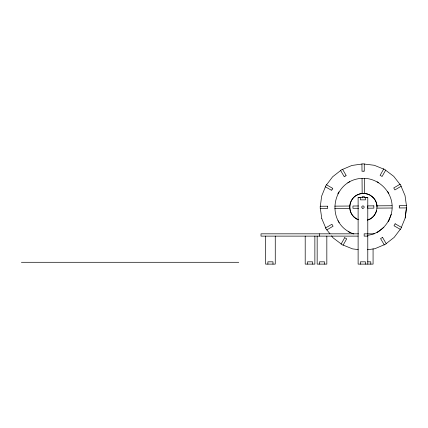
<?xml version="1.0" encoding="UTF-8"?>
<svg xmlns="http://www.w3.org/2000/svg" width="428" height="428" viewBox="0 0 428 428"><rect width="100%" height="100%" fill="white"/><g stroke="black" fill="none" stroke-linecap="round" stroke-linejoin="round"><path stroke-width="0.64" d="M320.353 206.253L321.61 196.211L325.414 186.827M370.322 218.874C377.887 214.637 379.278 203.311 372.997 197.345M367.326 235.336C381.311 234.004 392.262 220.736 392.176 206.874C392.144 191.476 378.593 178.107 363.195 178.31C331.566 178.615 323.825 223.678 353.844 233.982M405.193 217.954L406.445 207.912L405.198 217.954L401.389 227.338M388.415 221.287L391.24 214.326M337.815 193.873L338.949 191.883M388.137 221.784L388.988 220.292M326.532 184.843L332.647 176.769L340.629 170.547M400.271 229.322L394.156 237.396L386.174 243.618M356.481 195.291C348.916 199.528 347.531 210.854 353.806 216.819M377.972 231.89L383.895 227.279M347.846 182.852L349.82 181.691M325.585 227.964L331.909 224.251L333.064 226.219L326.741 229.932L325.574 227.964M376.977 232.468L378.957 231.313M342.593 169.392L351.923 165.449L361.949 164.052M356.476 195.291L359.766 193.9L363.308 193.408L366.844 193.847M367.577 220.029L370.327 218.874M384.21 244.773L374.88 248.716L367.358 249.759M334.771 206.146L349.874 206.039M358.493 205.975L352.95 206.018L352.966 208.302L358.509 208.259M376.913 205.841L392.016 205.729M334.787 208.431L349.89 208.324M376.929 208.126L392.032 208.013M367.786 264.113L367.786 197.576L365.507 197.576L365.507 199.86L360.403 199.86L360.403 197.576L358.118 197.576L358.118 264.113L373.072 264.113L373.072 248.786M358.118 197.576L367.786 197.576M358.461 233.827L261.016 233.827L261.016 236.122L358.118 236.122M374.334 233.827L364.164 233.827L364.164 236.122L367.786 236.122M367.599 261.829L370.787 261.829L370.787 264.113M21.4 262.294L238.765 262.294M364.223 164.036L374.281 165.283L383.659 169.092M358.183 249.583L352.522 248.877L343.144 245.073M366.839 193.847L370.156 195.189L373.002 197.345M358.306 219.644L356.647 218.976L353.801 216.819M377.105 181.782L378.598 182.628M348.199 231.537L350.195 232.666M385.639 170.221L393.723 176.32L399.939 184.308M341.164 243.944L333.08 237.845L331.529 235.844M326.864 229.857L329.977 233.849M387.629 191.53L388.795 193.499M338.008 220.666L339.174 222.635M401.09 186.276L405.038 195.601L406.434 205.627M321.765 218.564L325.713 227.889M320.369 208.538L321.77 218.564M364.33 178.455L364.447 193.552M364.479 197.859L364.469 196.629L362.184 196.645L362.195 197.875M362.045 178.471L362.163 193.568M365.507 264.113L365.507 261.829L360.403 261.829L360.403 264.113M326.832 236.122L326.832 264.113L317.159 264.113L317.159 236.122M324.547 264.113L324.547 261.829L319.443 261.829L319.443 264.113M319.443 233.827L319.443 236.122M314.869 236.122L314.869 264.113L305.201 264.113L305.201 236.122M312.584 264.113L312.584 261.829L307.481 261.829L307.481 264.113M275.263 236.122L275.263 264.113L265.595 264.113L265.595 236.122M272.978 264.113L272.978 261.829L267.88 261.829L267.88 264.113M376.629 210.523A13.675 13.675 0 0 1 367.599 220.094M358.257 219.751A13.675 13.675 0 0 1 350.163 203.637A13.675 13.675 0 0 1 365.084 193.515A13.675 13.675 0 0 1 377.073 206.981M327.591 206.2L327.607 208.484L320.224 208.538L320.203 206.253L327.591 206.2M399.361 206.82L399.217 207.965L406.6 207.912L406.573 205.627L399.201 205.681L399.361 206.82M332.096 189.31L331.663 190.374L325.285 186.752L326.409 184.768L332.791 188.39L332.096 189.31M395.146 223.791L394.022 225.775L400.399 229.397L401.528 227.407L395.146 223.791M344.711 237.695L341.089 244.078L343.079 245.207L346.696 238.824L344.711 237.695M383.734 168.958L380.112 175.341L382.097 176.464L385.719 170.087L383.723 168.958M345.177 176.036L344.267 176.743L340.554 170.419L342.523 169.258L346.236 175.587L345.177 176.036M382.541 237.422L380.572 238.578L384.285 244.902L386.254 243.746L382.541 237.422M400.068 184.233L393.744 187.946L394.9 189.914L401.229 186.201L400.062 184.233M363.142 171.125L362.002 171.286L361.949 163.903L364.233 163.887L364.287 171.27L363.142 171.125M373.842 205.863L367.684 205.911L367.7 208.195L373.858 208.147L373.842 205.863M362.243 208.094A1.209 1.209 0 0 0 364.153 207.248A1.209 1.209 0 0 0 362.468 206.012A1.209 1.209 0 0 0 362.243 208.094"/></g></svg>
